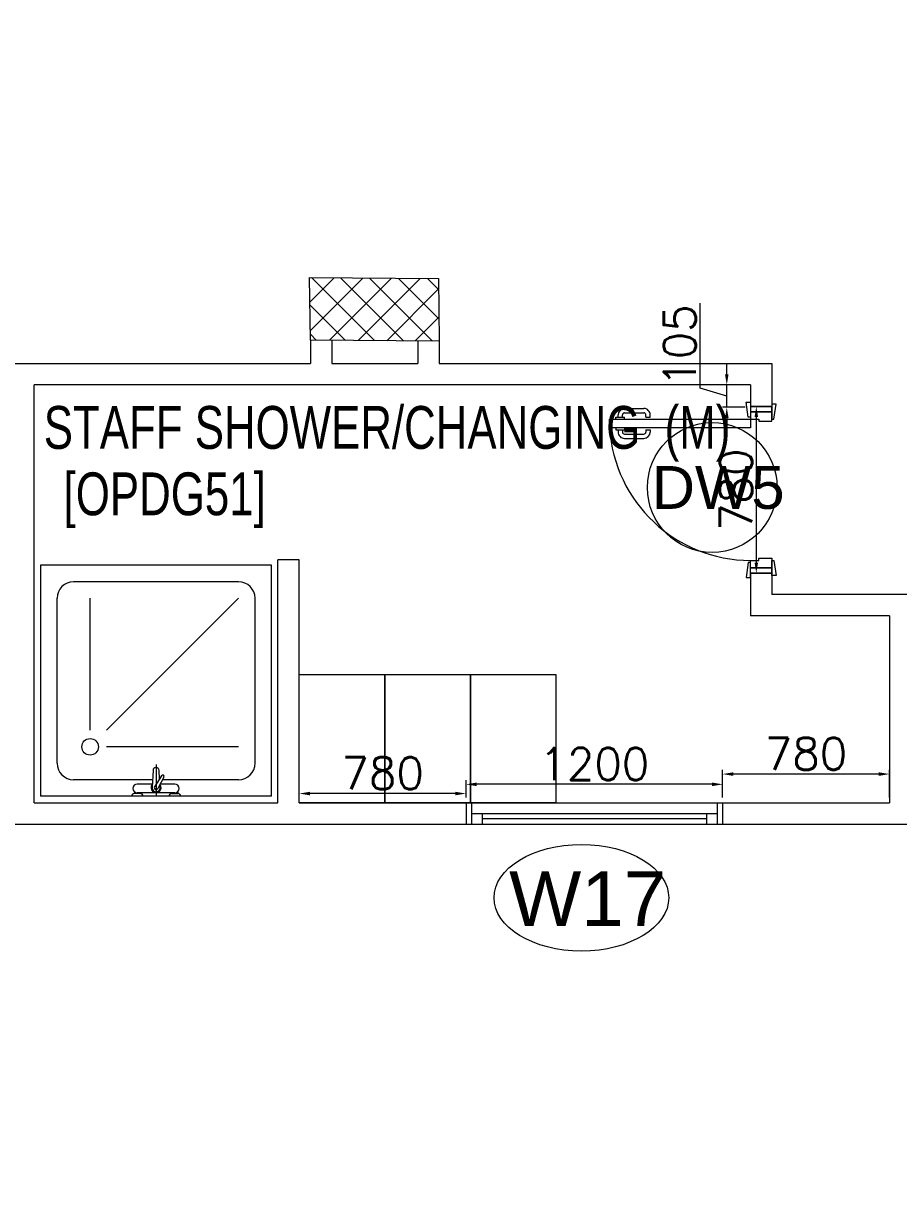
# Model space of a CAD drawing. Header units: millimetres. Extents: x -2143172 to 5255, y -610845 to 279739.
# Drawn here: x -1156284 to -1152191, y -584223 to -578725 of the extents above; entities that cross this region are included whole.
import ezdxf

# ---------------------------------------------------------------- set-up
doc = ezdxf.new("R2010")
doc.units = ezdxf.units.MM
doc.header["$LTSCALE"] = 30
doc.layers.get('0').update_dxf_attribs({"lineweight": 5})
doc.layers.get('Defpoints').update_dxf_attribs({"lineweight": 5})
for name, color, linetype, lineweight in [('72_EGR_BASE_TEXT', 7, 'Continuous', 5), ('Al Window tag', 5, 'Continuous', 5), ('Aluminum', 7, 'Continuous', 5), ('C-HYDR-CTCH', 6, 'Continuous', 5), ('dims.', 152, 'Continuous', 5), ('DTAG', 20, 'Continuous', 9), ('Hatch', 252, 'Continuous', 5), ('LOADING', 163, 'Continuous', 5), ('SANIT', 250, 'Continuous', 5), ('Structure', 20, 'Continuous', 5), ('Walls', 32, 'Continuous', 5)]:
    doc.layers.add(name, color=color, linetype=linetype, lineweight=lineweight)
doc.layers.add('Wooden Joinery', color=7, linetype='Continuous', lineweight=5, true_color=0x521300)
doc.styles.add('SIMPLEX', font='SIMPLEX.shx', dxfattribs={"height": 150})
doc.styles.add('TTLB-A0-JeddahDP$0$swis721', font='swiss.ttf')
doc.styles.add('X3G_ENTITY_2587EF', font='swisscl.ttf', dxfattribs={"height": 200})
doc.styles.add('X3G_ENTITY_258862', font='swisscl.ttf', dxfattribs={"height": 200})
doc.dimstyles.new('Buk', dxfattribs={"dimtxt": 150, "dimasz": 50, "dimexe": 20, "dimexo": 25, "dimgap": 20, "dimtad": 1, "dimdec": 0, "dimrnd": 5, "dimdsep": 46, "dimtxsty": 'SIMPLEX', "dimcen": 0, "dimdle": 20, "dimclrd": 256, "dimclre": 256, "dimclrt": 256, "dimadec": 0, "dimazin": 0, "dimtfac": 0.0075, "dimtdec": 0, "dimtmove": 1, "dimatfit": 2, "dimldrblk": 'ARCHTICK', "dimfxl": 1, "dimtolj": 1, "dimtzin": 0, "dimlwd": -1, "dimlwe": -1, "dimarcsym": 0})

# ---------------------------------------------------------------- blocks, each defined once
blk = doc.blocks.new('SHOWER TRAY 80x80')
at = {"layer": 'SANIT'}
for p, q in [((0, 0), (0, 0.8)), ((0.8, 0.8), (0, 0.8)), ((0.8, 0), (0.8, 0.8)), ((0.1143, 0.7429), (0.6857, 0.7429)), ((0.0571, 0.4124), (0.0571, 0.6857)), ((0.7429, 0.1143), (0.7429, 0.6857)), ((0.2286, 0.6286), (0.6857, 0.6286)), ((0.1714, 0.1143), (0.1714, 0.5714)), ((0.2286, 0.5714), (0.6857, 0.1143)), ((0.01, 0.455), (0.01, 0.475)), ((0.0163, 0.475), (0.01, 0.475)), ((0.0125, 0.455), (0.01, 0.455)), ((0.0125, 0.335), (0.0125, 0.465)), ((0.0425, 0.4133), (0.0425, 0.465)), ((0.0895, 0.4105), (0.0316, 0.4139)), ((0.11, 0.4), (0, 0.4)), ((0.0667, 0.3728), (0.0271, 0.3939)), ((0.0407, 0.3866), (0.0316, 0.3861)), ((0.0715, 0.3808), (0.0334, 0.4058)), ((0.0425, 0.335), (0.0425, 0.3857)), ((0.0571, 0.1143), (0.0571, 0.3779)), ((0.0608, 0.3878), (0.0895, 0.3895)), ((0.01, 0.345), (0.01, 0.325)), ((0.0125, 0.345), (0.01, 0.345)), ((0.0163, 0.325), (0.01, 0.325)), ((0.1143, 0.0571), (0.6857, 0.0571)), ((0, 0), (0.8, 0))]:
    blk.add_line(p, q, dxfattribs=at)
blk.add_circle((0.1714, 0.6286), 0.0286, dxfattribs=at)
for centre, radius, start, end in [((0.1143, 0.6857), 0.0571, 90, 180), ((0.6857, 0.6857), 0.0571, 360, 90), ((0, 0.475), 0.01, 0, 90), ((0, 0.455), 0.01, 270, 0), ((0.0275, 0.465), 0.015, 0, 180), ((0.03, 0.4), 0.0175, 49.632, 309.2526), ((0.03, 0.4), 0.014, 83.2671, 276.7329), ((0.0895, 0.4), 0.0105, 270, 90), ((0.03, 0.4), 0.00676, 54.0423, 244.5873), ((0.0691, 0.3768), 0.00467, 239.3148, 59.3148), ((0, 0.345), 0.01, 0, 90), ((0.0275, 0.335), 0.015, 180, 0), ((0, 0.325), 0.01, 270, 0), ((0.1143, 0.1143), 0.0571, 180, 270), ((0.6857, 0.1143), 0.0571, 270, 360)]:
    blk.add_arc(centre, radius, start, end, dxfattribs=at)
blk = doc.blocks.new('*D453')
at = {"layer": 'Defpoints', "color": 0, "transparency": 16777216}
for p in [(-1153014, -582234.1), (-1153014, -582368.1), (-1152234, -582368.1)]:
    blk.add_point(p, dxfattribs=at)
at = {"layer": 'dims.', "linetype": 'Continuous', "transparency": 16777216}
for p, q in [((-1153014, -582343.1), (-1153014, -582214.1)), ((-1152234, -582343.1), (-1152234, -582214.1))]:
    blk.add_line(p, q, dxfattribs=at)
at = {"layer": 'dims.', "transparency": 16777216}
blk.add_line((-1152284, -582234.1), (-1152964, -582234.1), dxfattribs=at)
for points in [[(-1152964, -582225.7), (-1152964, -582242.4), (-1153014, -582234.1)], [(-1152284, -582225.7), (-1152284, -582242.4), (-1152234, -582234.1)]]:
    blk.add_solid(points, dxfattribs=at)
at = {"layer": 'dims.', "transparency": 16777216, "insert": (-1152624, -582139.1), "char_height": 150, "attachment_point": 5, "style": 'SIMPLEX'}
blk.add_mtext('\\A1;780', dxfattribs=at)
blk = doc.blocks.new('_ArchTick')
at = {"color": 0, "linetype": 'ByBlock', "const_width": 0.15}
blk.add_lwpolyline([(-0.5, -0.5), (0.5, 0.5)], dxfattribs=at)
blk = doc.blocks.new('*D454')
at = {"layer": 'Defpoints', "color": 0, "transparency": 16777216}
for p in [(-1154214, -582282), (-1154214, -582368.1), (-1153014, -582368.1)]:
    blk.add_point(p, dxfattribs=at)
at = {"layer": 'dims.', "linetype": 'Continuous', "transparency": 16777216}
for p, q in [((-1154214, -582343.1), (-1154214, -582262)), ((-1153014, -582343.1), (-1153014, -582262))]:
    blk.add_line(p, q, dxfattribs=at)
at = {"layer": 'dims.', "transparency": 16777216}
blk.add_line((-1153064, -582282), (-1154164, -582282), dxfattribs=at)
for points in [[(-1154164, -582273.7), (-1154164, -582290.4), (-1154214, -582282)], [(-1153064, -582273.7), (-1153064, -582290.4), (-1153014, -582282)]]:
    blk.add_solid(points, dxfattribs=at)
at = {"layer": 'dims.', "transparency": 16777216, "insert": (-1153614, -582187), "char_height": 150, "attachment_point": 5, "style": 'SIMPLEX'}
blk.add_mtext('\\A1;1200', dxfattribs=at)
blk = doc.blocks.new('*D455')
at = {"layer": 'Defpoints', "color": 0, "transparency": 16777216}
for p in [(-1154994, -582325.2), (-1154994, -582368.1), (-1154214, -582368.1)]:
    blk.add_point(p, dxfattribs=at)
at = {"layer": 'dims.', "linetype": 'Continuous', "transparency": 16777216}
for p, q in [((-1154994, -582343.1), (-1154994, -582305.2)), ((-1154214, -582343.1), (-1154214, -582305.2))]:
    blk.add_line(p, q, dxfattribs=at)
at = {"layer": 'dims.', "transparency": 16777216}
blk.add_line((-1154264, -582325.2), (-1154944, -582325.2), dxfattribs=at)
for points in [[(-1154944, -582316.8), (-1154944, -582333.5), (-1154994, -582325.2)], [(-1154264, -582316.8), (-1154264, -582333.5), (-1154214, -582325.2)]]:
    blk.add_solid(points, dxfattribs=at)
at = {"layer": 'dims.', "transparency": 16777216, "insert": (-1154604, -582230.2), "char_height": 150, "attachment_point": 5, "style": 'SIMPLEX'}
blk.add_mtext('\\A1;780', dxfattribs=at)
blk = doc.blocks.new('*D456')
at = {"layer": 'Defpoints', "color": 0, "transparency": 16777216}
for p in [(-1152994.6, -580415), (-1152884, -580415), (-1152884, -580519.1)]:
    blk.add_point(p, dxfattribs=at)
at = {"layer": 'dims.', "transparency": 16777216}
for p, q in [((-1153119.6, -580429.6), (-1153119.6, -580032.4)), ((-1152994.6, -580365), (-1152994.6, -580315)), ((-1152994.6, -580519.1), (-1152994.6, -580415)), ((-1152994.6, -580519.1), (-1152994.6, -580415)), ((-1152994.6, -580467.1), (-1153119.6, -580429.6)), ((-1152994.6, -580569.1), (-1152994.6, -580619.1))]:
    blk.add_line(p, q, dxfattribs=at)
at = {"layer": 'dims.', "linetype": 'Continuous', "transparency": 16777216}
for p, q in [((-1152909, -580415), (-1153014.6, -580415)), ((-1152909, -580519.1), (-1153014.6, -580519.1))]:
    blk.add_line(p, q, dxfattribs=at)
at = {"layer": 'dims.', "transparency": 16777216}
for points in [[(-1153002.9, -580365), (-1152986.2, -580365), (-1152994.6, -580415)], [(-1153002.9, -580569.1), (-1152986.2, -580569.1), (-1152994.6, -580519.1)]]:
    blk.add_solid(points, dxfattribs=at)
at = {"layer": 'dims.', "transparency": 16777216, "insert": (-1153214.6, -580231), "char_height": 150, "attachment_point": 5, "rotation": 90, "style": 'SIMPLEX'}
blk.add_mtext('\\A1;105', dxfattribs=at)
blk = doc.blocks.new('*D457')
at = {"layer": 'Defpoints', "color": 0, "transparency": 16777216}
for p in [(-1152834, -580515), (-1152856.5, -581295), (-1152834, -581295)]:
    blk.add_point(p, dxfattribs=at)
at = {"layer": 'dims.', "linetype": 'Continuous', "transparency": 16777216}
for p, q in [((-1152859, -580515), (-1152876.5, -580515)), ((-1152859, -581295), (-1152876.5, -581295))]:
    blk.add_line(p, q, dxfattribs=at)
at = {"layer": 'dims.', "transparency": 16777216}
blk.add_line((-1152856.5, -580565), (-1152856.5, -581245), dxfattribs=at)
for points in [[(-1152864.8, -580565), (-1152848.1, -580565), (-1152856.5, -580515)], [(-1152864.8, -581245), (-1152848.1, -581245), (-1152856.5, -581295)]]:
    blk.add_solid(points, dxfattribs=at)
at = {"layer": 'dims.', "transparency": 16777216, "insert": (-1152951.5, -580905), "char_height": 150, "attachment_point": 5, "rotation": 90, "style": 'SIMPLEX'}
blk.add_mtext('\\A1;780', dxfattribs=at)
blk = doc.blocks.new('A$C72370EFE')
at = {"layer": 'Wooden Joinery'}
for p, q in [((-0.01, -0.04), (-0.02, -0.04)), ((-0.01, -0.03), (-0.01, -0.07)), ((0, -0.03), (-0.01, -0.03)), ((0.04, -0.03), (0.05, -0.03)), ((0.05, -0.03), (0.05, -0.07)), ((0.05, -0.04), (0.06, -0.04)), ((-0.05, -0.07), (-0.05, -0.16)), ((-0.03, -0.07), (-0.03, -0.16)), ((-0.01, -0.06), (-0.02, -0.06)), ((0, -0.07), (-0.01, -0.07)), ((0.04, -0.07), (0.05, -0.07)), ((0.05, -0.06), (0.06, -0.06)), ((0.07, -0.07), (0.07, -0.16)), ((0.09, -0.07), (0.09, -0.16)), ((-0.01, -0.17), (-0.02, -0.17)), ((-0.01, -0.19), (-0.02, -0.19)), ((-0.01, -0.17), (-0.01, -0.19)), ((0.05, -0.17), (0.06, -0.17)), ((0.05, -0.17), (0.05, -0.19)), ((0.05, -0.19), (0.06, -0.19))]:
    blk.add_line(p, q, dxfattribs=at)
for centre, radius, start, end in [((-0.02, -0.07), 0.03, 90, 180), ((0.06, -0.07), 0.03, 0, 90), ((-0.02, -0.07), 0.01, 90, 180), ((0.06, -0.07), 0.01, 0, 90), ((-0.02, -0.16), 0.03, 180, 270), ((-0.02, -0.16), 0.01, 180, 270), ((0.06, -0.16), 0.01, 270, 0), ((0.06, -0.16), 0.03, 270, 0)]:
    blk.add_arc(centre, radius, start, end, dxfattribs=at)
blk = doc.blocks.new('A$C268A7CF0')
at = {"layer": 'Wooden Joinery'}
for points in [[(80, 758.8), (80, 768.8), (10, 778.8), (10, 758.8)], [(740, 758.8), (740, 768.8), (810, 778.8), (810, 758.8)], [(70, 658.8), (70, 648.8), (0, 638.8), (0, 658.8)], [(120, 658.8), (120, 0), (80, 0), (80, 658.8)], [(750, 658.8), (750, 648.8), (820, 638.8), (820, 658.8)]]:
    blk.add_lwpolyline(points, close=True, dxfattribs=at)
for points in [[(45, 658.8), (45, 758.8), (20, 758.8), (20, 658.8), (45, 658.8)], [(45, 658.8), (80, 658.8), (80, 698.8), (90, 698.8), (90, 758.8), (45, 758.8), (45, 658.8)], [(775, 658.8), (740, 658.8), (740, 698.8), (730, 698.8), (730, 758.8), (775, 758.8), (775, 658.8)], [(775, 658.8), (775, 758.8), (800, 758.8), (800, 658.8), (775, 658.8)]]:
    blk.add_lwpolyline(points, dxfattribs=at)
blk.add_arc((80, 658.8), 660, 273.4748, 0, dxfattribs=at)
at = {"layer": 'Wooden Joinery', "xscale": 999.9999999998854, "yscale": 999.9999999998854, "zscale": 999.9999999998854, "rotation": 180}
blk.add_blockref('A$C72370EFE', (120, 0), dxfattribs=at)
blk = doc.blocks.new('A$C47696aed')
at = {"layer": 'Hatch'}
h = blk.add_hatch(dxfattribs=at)
h.set_pattern_fill('ANSI37', color=256, scale=30)
h.paths.add_polyline_path([(50952.7, 21917.9), (50348.7, 21909.7), (50352.6, 21621.3), (50956.6, 21629.5)])
h.paths.add_polyline_path([(43791.9, 21910.1), (43208.4, 21904.7), (43188.5, 21613.3), (43772, 21618.7)])
h.paths.add_polyline_path([(29414.9, 21902.8), (28815.8, 21898.7), (28810.1, 21605.6), (29409.2, 21609.7)])
h.paths.add_polyline_path([(36600.2, 21904.9), (35999, 21897.4), (35990.7, 21611.8), (36591.9, 21619.3)])
h.paths.add_polyline_path([(22195.7, 21912), (21589.3, 21890.2), (21603.8, 21597.6), (22210.2, 21619.5)])
h.paths.add_polyline_path([(15459.1, 21901.7), (14237.2, 21925.6), (14230.7, 21629.5), (15452.7, 21605.5)])
h.paths.add_polyline_path([(15473.2, 14701.6), (14258.2, 14685.8), (14244.7, 14393.4), (15459.7, 14409.1)])
h.paths.add_polyline_path([(15447.1, 7508.4), (14244, 7492.4), (14238.3, 7199.4), (15441.4, 7215.3)])
h.paths.add_polyline_path([(15465.6, 309.7), (14269, 298.3), (14271.8, 3.8), (15468.5, 15.2)])
h.paths.add_polyline_path([(7830.6, 311.8), (7227.1, 308.1), (7237.7, 22.6), (7841.3, 26.3)])
h.paths.add_polyline_path([(7815.2, 7509.8), (7218.4, 7511.4), (7218.2, 7210.2), (7815.1, 7208.6)])
h.paths.add_polyline_path([(7825.1, 14699.4), (7205.8, 14700.6), (7195.2, 14397.6), (7814.5, 14396.4)])
h.paths.add_polyline_path([(7801.7, 21878.7), (7201.1, 21893.2), (7197.5, 21603.6), (7798.1, 21589.1)])
h.paths.add_polyline_path([(602.6, 21876.9), (0, 21899.6), (1.9, 21611.2), (604.5, 21588.5)])
h.paths.add_polyline_path([(610.4, 7498.6), (8.3, 7491.6), (11.7, 7200), (613.7, 7206.9)])
h.paths.add_polyline_path([(627.9, 303.9), (29.5, 302.9), (34.3, 2.3), (632.7, 3.3)])
h.paths.add_polyline_path([(22214.6, 317.2), (21608.9, 304.3), (21614.6, 3.1), (22220.3, 16)])
h.paths.add_polyline_path([(22208.1, 7509.7), (21613.7, 7492.1), (21615.8, 7195.5), (22210.2, 7213.1)])
h.paths.add_polyline_path([(22199.3, 14717.7), (21600.4, 14710), (21604.4, 14409.9), (22203.4, 14417.6)])
h.paths.add_polyline_path([(29399.7, 14702.4), (28797.7, 14707.1), (28802, 14415), (29403.9, 14410.3)])
h.paths.add_polyline_path([(29403.4, 7519.8), (28799.6, 7502.2), (28813, 7202.1), (29413.1, 7223.2)])
h.paths.add_polyline_path([(29419.5, 303.8), (28815.7, 310.4), (28813.3, 24.7), (29417.2, 18.1)])
h.paths.add_polyline_path([(36618, 314.2), (36020.7, 299.7), (36029.7, 0), (36627, 14.6)])
h.paths.add_polyline_path([(36610.7, 7502.6), (36009.5, 7504.5), (36010.6, 7207.3), (36611.9, 7205.4)])
h.paths.add_polyline_path([(36574.3, 14706.4), (35993.4, 14711.1), (36013.1, 14421.3), (36594, 14416.6)])
h.paths.add_polyline_path([(43777.6, 14705.7), (43180, 14719.4), (43182, 14427.5), (43779.6, 14413.8)])
h.paths.add_polyline_path([(43778.6, 7507.1), (43210.2, 7499.5), (43212, 7205.4), (43780.5, 7213)])
h.paths.add_polyline_path([(43815.7, 310), (43210.4, 307.3), (43211.8, 2.8), (43817, 5.4)])
h.paths.add_polyline_path([(50989.9, 309.5), (50401.9, 325.5), (50388.7, 18.3), (50976.7, 2.3)])
h.paths.add_polyline_path([(50974.1, 7508.9), (50370.9, 7510), (50368.9, 7213.4), (50972.2, 7212.3)])
at = {"layer": 'C-HYDR-CTCH', "color": 4, "flags": 128}
blk.add_lwpolyline([(28797.7, 14707.1), (29399.7, 14702.4), (29403.9, 14410.3), (28802, 14415), (28797.7, 14707.1)], dxfattribs=at)
blk = doc.blocks.new('A$C37be4daf')
at = {"layer": 'Aluminum', "color": 5}
for p, q in [((1416, 598.2), (216, 598.2)), ((241, 498.2), (241, 598.2)), ((291, 548.2), (291, 598.2)), ((291, 573.2), (1341, 573.2)), ((1341, 548.2), (1341, 598.2)), ((1391, 498.2), (1391, 598.2)), ((1416, 498.2), (216, 498.2)), ((1391, 548.2), (241, 548.2))]:
    blk.add_line(p, q, dxfattribs=at)
at = {"layer": 'Walls'}
for p, q in [((216, 498.2), (216, 598.2)), ((1416, 498.2), (1416, 598.2))]:
    blk.add_line(p, q, dxfattribs=at)
blk = doc.blocks.new('A$C5CCD2EA3')
at = {"layer": 'Al Window tag'}
blk.add_ellipse((0, 0), major_axis=(408.6, 0), ratio=0.610025, dxfattribs=at)
at = {"layer": 'Al Window tag', "insert": (-338.2, 123.8, 0), "char_height": 256, "attachment_point": 1, "style": 'TTLB-A0-JeddahDP$0$swis721'}
blk.add_mtext_dynamic_manual_height_columns('W17', width=1569.457, gutter_width=9406.5, heights=[480.3], dxfattribs=at)
blk = doc.blocks.new('A$C7D457CF3')
at = {"layer": 'DTAG'}
blk.add_circle((0, 0), 303.3, dxfattribs=at)
at = {"layer": 'DTAG', "insert": (-282.4, 100), "char_height": 200, "width": 6547.939, "attachment_point": 1, "style": 'TTLB-A0-JeddahDP$0$swis721'}
blk.add_mtext('DW5', dxfattribs=at)

msp = doc.modelspace()

# ---------------------------------------------------------------- linework, layer by layer
at = {"layer": 'LOADING', "elevation": 0.1}
for points in [[(-1154594, -582368.1), (-1154994, -582368.1), (-1154994, -581768.1), (-1154594, -581768.1)], [(-1154194, -582368.1), (-1154594, -582368.1), (-1154594, -581768.1), (-1154194, -581768.1)], [(-1153794, -582368.1), (-1154194, -582368.1), (-1154194, -581768.1), (-1153794, -581768.1)]]:
    msp.add_lwpolyline(points, close=True, dxfattribs=at)
at = {"layer": 'Walls'}
for p, q in [((-1154941.4, -580205.3, 0.1), (-1154941.4, -580315, 0.1)), ((-1154841.4, -580206.1, 0.1), (-1154841.4, -580315, 0.1)), ((-1154439.5, -580209.3, 0.1), (-1154439.5, -580315, 0.1)), ((-1154339.5, -580210, 0.1), (-1154339.5, -580315, 0.1)), ((-1158484, -580315, 0.1), (-1154941.4, -580315, 0.1)), ((-1154841.4, -580315, 0.1), (-1154439.5, -580315, 0.1)), ((-1154339.5, -580315, 0.1), (-1152784, -580315, 0.1)), ((-1152784, -580315, 0.1), (-1152784, -580515, 0.1)), ((-1152884, -580415, 0.1), (-1156234, -580415, 0.1)), ((-1156234, -582368.1, 0.1), (-1156234, -580415, 0.1)), ((-1152884, -580415, 0.1), (-1152884, -580515, 0.1)), ((-1152884, -580515, 0.1), (-1152784, -580515, 0.1)), ((-1154994, -581233.1, 0.1), (-1155094, -581233.1, 0.1)), ((-1155094, -582368.1, 0.1), (-1155094, -581233.1, 0.1)), ((-1154994, -582368.1, 0.1), (-1154994, -581233.1, 0.1)), ((-1152884, -581295, 0.1), (-1152884, -581495, 0.1)), ((-1152884, -581295, 0.1), (-1152784, -581295, 0.1)), ((-1152784, -581295, 0.1), (-1152784, -581395, 0.1)), ((-1151584, -581395, 0.1), (-1152784, -581395, 0.1)), ((-1152234, -581495, 0.1), (-1152884, -581495, 0.1)), ((-1152234, -581495, 0.1), (-1152234, -582368.1, 0.1)), ((-1156234, -582368.1, 0.1), (-1155094, -582368.1, 0.1)), ((-1154994, -582368.1, 0.1), (-1152234, -582368.1, 0.1)), ((-1164029, -582468.1, 0.1), (-1138344, -582468.1, 0.1))]:
    msp.add_line(p, q, dxfattribs=at)

# ---------------------------------------------------------------- block references
at = {"rotation": 180}
msp.add_blockref('A$C37be4daf', (-1152798, -581869.9, 0.1), dxfattribs=at)
at = {"layer": 'Al Window tag'}
msp.add_blockref('A$C5CCD2EA3', (-1153674.5, -582812.4), dxfattribs=at)
at = {"layer": 'DTAG'}
msp.add_blockref('A$C7D457CF3', (-1153062.7, -580894.2), dxfattribs=at)
at = {"layer": 'SANIT', "xscale": 1350.000000000878, "yscale": 1350.000000000878, "zscale": 1350.000000000878, "rotation": 90.00000000000001}
msp.add_blockref('SHOWER TRAY 80x80', (-1155124, -582338.1, 0.1), dxfattribs=at)
at = {"layer": 'Structure', "color": 3}
msp.add_blockref('A$C47696aed', (-1183743.4, -594620.4, 0.1), dxfattribs=at)
at = {"layer": 'Wooden Joinery', "rotation": 270}
msp.add_blockref('A$C268A7CF0', (-1153542.8, -580495, 0.1), dxfattribs=at)

# ---------------------------------------------------------------- texts
at = {"layer": '72_EGR_BASE_TEXT', "char_height": 200, "attachment_point": 2}
for s, insert, style in [('STAFF SHOWER/CHANGING  (M)', (-1154583.6, -580513.5, 0.1), 'X3G_ENTITY_258862'), ('[OPDG51]', (-1155623.7, -580824, 0.1), 'X3G_ENTITY_2587EF')]:
    msp.add_mtext(s, dxfattribs=dict(at, insert=insert, style=style))

# ---------------------------------------------------------------- dimensions: what is measured, and where the dimension line sits
at = {"layer": 'dims.'}
for base, p1, p2, picture, middle in [((-1152994.6, -580415, 0.1), (-1152884, -580519.1, 0.1), (-1152884, -580415, 0.1), '*D456', (-1153214.6, -580409.6, 0.1)), ((-1152856.5, -581295, 0.1), (-1152834, -580515, 0.1), (-1152834, -581295, 0.1), '*D457', (-1152951.5, -580905, 0.1))]:
    dim = msp.add_linear_dim(base=base, p1=p1, p2=p2, angle=90, dimstyle='Buk', dxfattribs=at)
    dim.commit()
    dim.dimension.update_dxf_attribs({"geometry": picture, "text_midpoint": middle})
for base, p1, p2, picture, middle in [((-1153014, -582234.1, 0.1), (-1152234, -582368.1, 0.1), (-1153014, -582368.1, 0.1), '*D453', (-1152624, -582139.1, 0.1)), ((-1154994, -582325.2, 0.1), (-1154214, -582368.1, 0.1), (-1154994, -582368.1, 0.1), '*D455', (-1154604, -582230.2, 0.1)), ((-1154214, -582282, 0.1), (-1153014, -582368.1, 0.1), (-1154214, -582368.1, 0.1), '*D454', (-1153614, -582187, 0.1))]:
    dim = msp.add_linear_dim(base=base, p1=p1, p2=p2, dimstyle='Buk', dxfattribs=at)
    dim.commit()
    dim.dimension.update_dxf_attribs({"geometry": picture, "text_midpoint": middle})

doc.saveas('drawing.dxf')
